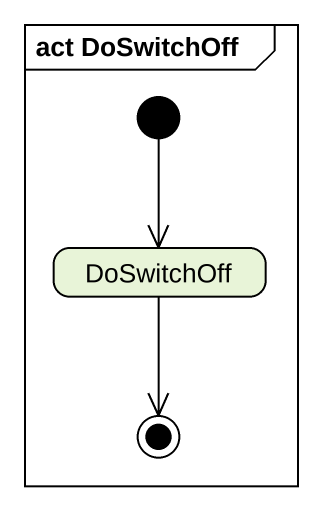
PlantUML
@startuml
mainframe act DoSwitchOff
hide empty description
state DoSwitchOff
[*] --> DoSwitchOff
DoSwitchOff --> [*]
@enduml
